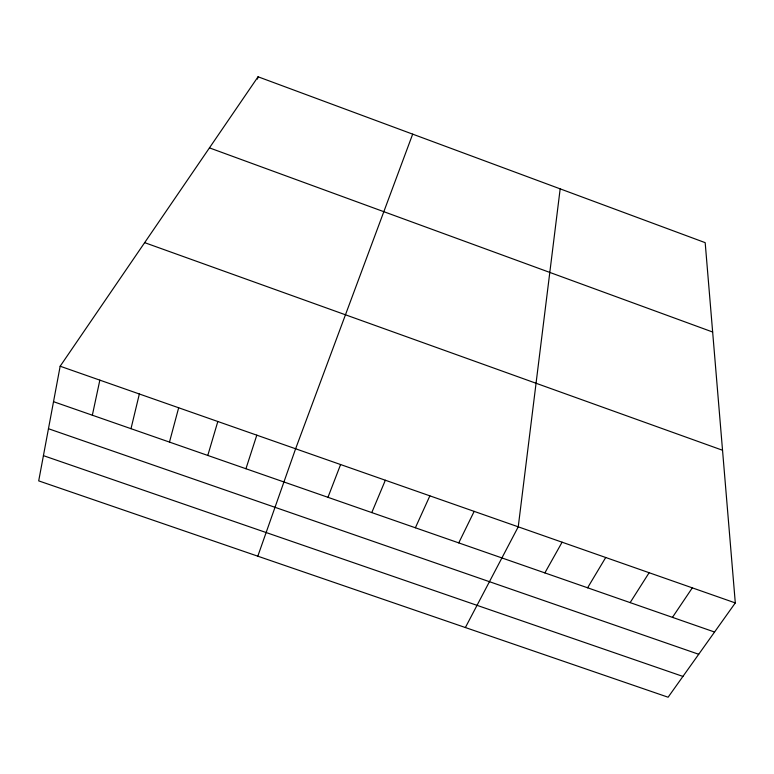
<?xml version="1.0" encoding="UTF-8"?>
<svg xmlns="http://www.w3.org/2000/svg" width="774" height="774" viewBox="0 0 774 774"><rect width="100%" height="100%" fill="white"/><g stroke="black" fill="none" stroke-linecap="round" stroke-linejoin="round"><path stroke-width="1.16" d="M560.173 188.856L518.241 526.823L465.377 627.54M60.159 366.228L38.7 480.877L668.107 697.219L735.3 602.927L705.182 242.659L258.061 76.781L60.159 366.228L735.3 602.927M92.348 415.212L99.846 380.14M131 428.68L139.349 393.985M257.452 79.103L258.061 76.781M169.477 442.089L178.668 407.772M207.79 455.441L217.823 421.501M245.939 468.734L256.804 435.162M257.81 556.196L295.61 448.775L412.677 134.144M327.963 497.314L340.599 464.545M371.781 512.582L385.346 480.238M415.377 527.781L429.87 495.844M458.75 542.893L474.172 511.372M544.867 572.905L562.098 542.197M587.601 587.795L605.723 557.493M630.133 602.617L649.134 572.712M672.451 617.362L692.324 587.853M48.462 428.728L698.709 654.272M43.421 455.644L682.929 676.418M53.522 401.687L714.557 632.029M144.661 242.649L722.539 450.255M209.454 147.873L712.651 332.017"/></g></svg>
